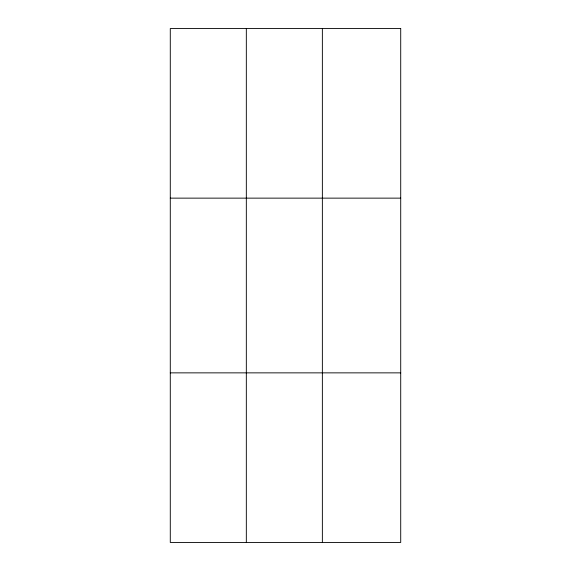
<?xml version="1.0" encoding="UTF-8"?>
<svg xmlns="http://www.w3.org/2000/svg" width="571" height="571" viewBox="0 0 571 571"><rect width="100%" height="100%" fill="white"/><g stroke="black" fill="none" stroke-linecap="round" stroke-linejoin="round"><path stroke-width="0.86" d="M246.329 542.45L246.329 28.55M322.365 542.45L322.365 28.55M170.286 198.137L400.714 198.137M170.286 372.863L400.714 372.863M400.714 28.55L400.714 542.45L170.286 542.45L170.286 28.55L400.714 28.55"/></g></svg>
